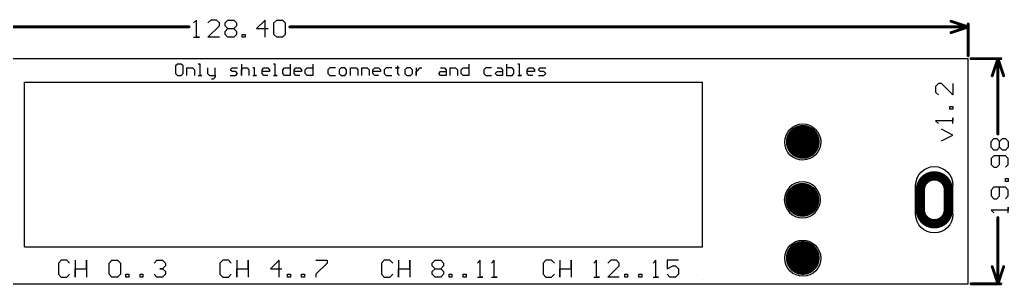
# Model space of a CAD drawing. Header units: millimetres. Extents: x 34 to 166, y 52 to 76.
# Drawn here: x 78.3 to 165.9, y 52.2 to 75.7 of the extents above; entities that cross this region are included whole.
import ezdxf

# ---------------------------------------------------------------- set-up
doc = ezdxf.new("R2010")
doc.units = ezdxf.units.MM
for name, color, linetype in [('Mechanical1', 6, 'Continuous'), ('PadHoleLayer', 156, 'Continuous'), ('TopOverlay', 2, 'Continuous')]:
    doc.layers.add(name, color=color, linetype=linetype)

msp = doc.modelspace()

# ---------------------------------------------------------------- linework, layer by layer
at = {"layer": 'Mechanical1'}
for p, q in [((93.94724162, 75.70935328), (93.6933229, 75.45543456)), ((93.94724162, 74.18584604), (93.94724162, 75.70935328)), ((95.21683014, 75.70935328), (94.96291142, 75.45543456)), ((95.72466503999999, 75.70935328), (95.21683014, 75.70935328)), ((95.97858375999999, 75.45543456), (95.72466503999999, 75.70935328)), ((95.97858375999999, 75.20151838), (95.97858375999999, 75.45543456)), ((96.48641866, 75.45543456), (96.74033738, 75.70935328)), ((96.48641866, 75.20151838), (96.48641866, 75.45543456)), ((96.74033738, 75.70935328), (97.24817227999999, 75.70935328)), ((97.24817227999999, 75.70935328), (97.502091, 75.45543456)), ((97.502091, 75.45543456), (97.502091, 75.20151838)), ((100.04126804, 75.70935328), (99.27951442, 74.94759966)), ((100.04126804, 74.18584604), (100.04126804, 75.70935328)), ((100.80302166, 75.45543456), (101.05694038, 75.70935328)), ((100.80302166, 74.43976476), (100.80302166, 75.45543456)), ((101.05694038, 75.70935328), (101.56477528, 75.70935328)), ((101.56477528, 75.70935328), (101.818694, 75.45543456)), ((101.818694, 75.45543456), (101.818694, 74.43976476)), ((94.96291142, 74.18584604), (95.97858375999999, 75.20151838)), ((96.74033738, 74.94759966), (96.48641866, 75.20151838)), ((96.48641866, 74.69368094), (96.74033738, 74.94759966)), ((96.48641866, 74.43976476), (96.48641866, 74.69368094)), ((96.74033738, 74.94759966), (97.24817227999999, 74.94759966)), ((97.502091, 75.20151838), (97.24817227999999, 74.94759966)), ((97.24817227999999, 74.94759966), (97.502091, 74.69368094)), ((97.502091, 74.69368094), (97.502091, 74.43976476)), ((99.27951442, 74.94759966), (100.29518676, 74.94759966)), ((93.6933229, 74.18584604), (94.20115779999999, 74.18584604)), ((94.20115779999999, 74.18584604), (93.94724162, 74.18584604)), ((95.97858375999999, 74.18584604), (94.96291142, 74.18584604)), ((96.74033738, 74.18584604), (96.48641866, 74.43976476)), ((97.24817227999999, 74.18584604), (96.74033738, 74.18584604)), ((97.502091, 74.43976476), (97.24817227999999, 74.18584604)), ((98.0099259, 74.18584604), (98.0099259, 74.43976476)), ((98.0099259, 74.43976476), (98.26384462, 74.43976476)), ((98.26384462, 74.18584604), (98.0099259, 74.18584604)), ((98.26384462, 74.43976476), (98.26384462, 74.18584604)), ((101.05694038, 74.18584604), (100.80302166, 74.43976476)), ((101.56477528, 74.18584604), (101.05694038, 74.18584604)), ((101.818694, 74.43976476), (101.56477528, 74.18584604)), ((164.39064658, 64.9390497), (164.6445653, 65.19296842)), ((164.39064658, 64.43121479999999), (164.39064658, 64.9390497)), ((164.6445653, 65.19296842), (164.89848148, 65.19296842)), ((164.89848148, 65.19296842), (165.1524002, 64.9390497)), ((165.1524002, 64.9390497), (165.40631892, 65.19296842)), ((165.1524002, 64.43121479999999), (165.1524002, 64.9390497)), ((165.40631892, 65.19296842), (165.6602351, 65.19296842)), ((165.6602351, 65.19296842), (165.91415382, 64.9390497)), ((165.91415382, 64.9390497), (165.91415382, 64.43121479999999)), ((164.6445653, 64.17729607999999), (164.39064658, 64.43121479999999)), ((164.89848148, 64.17729607999999), (164.6445653, 64.17729607999999)), ((165.1524002, 64.43121479999999), (164.89848148, 64.17729607999999)), ((165.40631892, 64.17729607999999), (165.1524002, 64.43121479999999)), ((165.6602351, 64.17729607999999), (165.40631892, 64.17729607999999)), ((165.91415382, 64.43121479999999), (165.6602351, 64.17729607999999)), ((164.6445653, 63.66946118), (164.39064658, 63.41554246)), ((164.39064658, 63.41554246), (164.39064658, 62.90770756)), ((165.6602351, 63.66946118), (164.6445653, 63.66946118)), ((165.1524002, 62.90770756), (165.1524002, 63.66946118)), ((165.91415382, 63.41554246), (165.6602351, 63.66946118)), ((165.91415382, 62.90770756), (165.91415382, 63.41554246)), ((164.39064658, 62.90770756), (164.6445653, 62.65378884)), ((164.6445653, 62.65378884), (164.89848148, 62.65378884)), ((164.89848148, 62.65378884), (165.1524002, 62.90770756)), ((165.6602351, 62.65378884), (165.91415382, 62.90770756)), ((165.6602351, 61.38420032), (165.6602351, 61.63811904)), ((165.6602351, 61.63811904), (165.91415382, 61.63811904)), ((165.91415382, 61.38420032), (165.6602351, 61.38420032)), ((165.91415382, 61.63811904), (165.91415382, 61.38420032)), ((164.6445653, 60.87636542), (164.39064658, 60.6224467)), ((164.39064658, 60.6224467), (164.39064658, 60.1146118)), ((165.6602351, 60.87636542), (164.6445653, 60.87636542)), ((165.1524002, 60.1146118), (165.1524002, 60.87636542)), ((165.91415382, 60.6224467), (165.6602351, 60.87636542)), ((165.91415382, 60.1146118), (165.91415382, 60.6224467)), ((164.39064658, 60.1146118), (164.6445653, 59.86069308)), ((164.6445653, 59.86069308), (164.89848148, 59.86069308)), ((164.89848148, 59.86069308), (165.1524002, 60.1146118)), ((165.6602351, 59.86069308), (165.91415382, 60.1146118)), ((165.91415382, 58.84502328), (164.39064658, 58.84502328)), ((164.39064658, 58.84502328), (164.6445653, 58.59110456)), ((165.91415382, 58.59110456), (165.91415382, 59.09893946)), ((165.91415382, 59.09893946), (165.91415382, 58.84502328))]:
    msp.add_line(p, q, dxfattribs=at)
at = {"layer": 'Mechanical1', "const_width": 0.254}
for points in [[(160.83839816, 75.60799965999999), (162.36239816, 75.09999966)], [(162.36239816, 72.54244064), (162.36239816, 75.35399966)], [(33.96241874, 75.09999966), (93.2869229, 75.09999966)], [(102.225094, 75.09999966), (162.36239816, 75.09999966)], [(160.83839816, 74.59199966), (162.36239816, 75.09999966)], [(162.61639816, 72.28844063999999), (165.2540002, 72.28844063999999)], [(164.4920002, 70.76444063999999), (165.0000002, 72.28844063999999)], [(165.0000002, 65.59936841999999), (165.0000002, 72.28844063999999)], [(165.0000002, 72.28844063999999), (165.5080002, 70.76444063999999)], [(165.0000002, 52.30843488), (165.0000002, 58.18470456)], [(164.4920002, 53.83243487999999), (165.0000002, 52.30843488)], [(165.0000002, 52.30843488), (165.5080002, 53.83243487999999)], [(162.61639816, 52.30843488), (165.2540002, 52.30843488)]]:
    msp.add_lwpolyline(points, dxfattribs=at)
at = {"layer": 'Mechanical1', "const_width": 0.127}
for points in [[(160.77489816, 75.60799965999999, 1), (160.90189816, 75.60799965999999, 1)], [(162.29889816, 75.35399966, 1), (162.42589816, 75.35399966, 1)], [(93.22342289999999, 75.09999966, 1), (93.3504229, 75.09999966, 1)], [(102.161594, 75.09999966, 1), (102.288594, 75.09999966, 1)], [(160.77489816, 74.59199966, 1), (160.90189816, 74.59199966, 1)], [(162.29889816, 75.09999966, 1), (162.42589816, 75.09999966, 1)], [(162.29889816, 75.09999966, 1), (162.42589816, 75.09999966, 1)], [(162.29889816, 75.09999966, 1), (162.42589816, 75.09999966, 1)], [(162.29889816, 72.54244064, 1), (162.42589816, 72.54244064, 1)], [(162.55289816, 72.28844063999999, 1), (162.67989816, 72.28844063999999, 1)], [(164.9365002, 72.28844063999999, 1), (165.0635002, 72.28844063999999, 1)], [(164.9365002, 72.28844063999999, 1), (165.0635002, 72.28844063999999, 1)], [(164.9365002, 72.28844063999999, 1), (165.0635002, 72.28844063999999, 1)], [(165.1905002, 72.28844063999999, 1), (165.3175002, 72.28844063999999, 1)], [(164.4285002, 70.76444063999999, 1), (164.5555002, 70.76444063999999, 1)], [(165.4445002, 70.76444063999999, 1), (165.5715002, 70.76444063999999, 1)], [(164.9365002, 65.59936841999999, 1), (165.0635002, 65.59936841999999, 1)], [(164.9365002, 58.18470456, 1), (165.0635002, 58.18470456, 1)], [(164.4285002, 53.83243487999999, 1), (164.5555002, 53.83243487999999, 1)], [(165.4445002, 53.83243487999999, 1), (165.5715002, 53.83243487999999, 1)], [(162.55289816, 52.30843488, 1), (162.67989816, 52.30843488, 1)], [(164.9365002, 52.30843488, 1), (165.0635002, 52.30843488, 1)], [(164.9365002, 52.30843488, 1), (165.0635002, 52.30843488, 1)], [(164.9365002, 52.30843488, 1), (165.0635002, 52.30843488, 1)], [(165.1905002, 52.30843488, 1), (165.3175002, 52.30843488, 1)]]:
    msp.add_lwpolyline(points, format="xyb", close=True, dxfattribs=at)
at = {"layer": 'Mechanical1'}
for points in [[(33.96241874, 72.28844063999999), (162.36239816, 72.28844063999999)], [(162.36239816, 52.31403304), (162.36239816, 72.28844063999999)], [(78.699995, 70.19999675999999), (78.70000008, 70.20000184)], [(78.699995, 55.59999294), (78.699995, 70.19999675999999)], [(78.70000008, 70.20000184), (138.79998656, 70.20000184)], [(138.79998656, 70.20000184), (138.79999164, 70.19999675999999)], [(138.79999164, 55.60000056), (138.79999164, 70.19999675999999)], [(157.70718776, 58.47080508), (157.70718776, 61.06160508)], [(161.00679508, 58.47080508), (161.00679508, 61.06160508)], [(78.699995, 55.59999294), (78.70000008, 55.59998786)], [(78.70000008, 55.59998786), (138.79997894, 55.59998786)], [(138.79997132, 52.70000128), (138.79998402, 52.70001397999999)], [(33.9624035, 52.30843488), (162.36239816, 52.30843488)], [(162.36239816, 52.30843488), (162.36239816, 52.31403304)]]:
    msp.add_lwpolyline(points, dxfattribs=at)
for points in [[(162.36239816, 72.28844063999999, 1), (162.36239816, 72.28844063999999, 1)], [(162.36239816, 72.28844063999999, 1), (162.36239816, 72.28844063999999, 1)], [(78.699995, 70.19999675999999, 1), (78.699995, 70.19999675999999, 1)], [(78.699995, 70.19999675999999, 1), (78.699995, 70.19999675999999, 1)], [(78.70000008, 70.20000184, 1), (78.70000008, 70.20000184, 1)], [(78.70000008, 70.20000184, 1), (78.70000008, 70.20000184, 1)], [(138.79998656, 70.20000184, 1), (138.79998656, 70.20000184, 1)], [(138.79998656, 70.20000184, 1), (138.79998656, 70.20000184, 1)], [(138.79999164, 70.19999675999999, 1), (138.79999164, 70.19999675999999, 1)], [(138.79999164, 70.19999675999999, 1), (138.79999164, 70.19999675999999, 1)], [(146.12610094, 64.57650534, 1), (146.12610094, 64.57650534, 1)], [(146.13226298, 64.54712516, 1), (146.13226298, 64.54712516, 1)], [(149.26238118, 59.7584276, 1), (146.0623825, 59.7584276, 1)], [(157.70718776, 61.06160508, 1), (157.70718776, 61.06160508, 1)], [(157.70718776, 61.06160508, 1), (157.70718776, 61.06160508, 1)], [(161.00679508, 61.06160508, 1), (161.00679508, 61.06160508, 1)], [(161.00679508, 61.06160508, 1), (161.00679508, 61.06160508, 1)], [(146.0623825, 59.7584276, 1), (146.0623825, 59.7584276, 1)], [(149.26238118, 59.7584276, 1), (149.26238118, 59.7584276, 1)], [(157.70718776, 58.47080508, 1), (157.70718776, 58.47080508, 1)], [(157.70718776, 58.47080508, 1), (157.70718776, 58.47080508, 1)], [(161.00679508, 58.47080508, 1), (161.00679508, 58.47080508, 1)], [(161.00679508, 58.47080508, 1), (161.00679508, 58.47080508, 1)], [(78.699995, 55.59999294, 1), (78.699995, 55.59999294, 1)], [(78.699995, 55.59999294, 1), (78.699995, 55.59999294, 1)], [(78.70000008, 55.59998786, 1), (78.70000008, 55.59998786, 1)], [(78.70000008, 55.59998786, 1), (78.70000008, 55.59998786, 1)], [(138.79997894, 55.59998786, 1), (138.79997894, 55.59998786, 1)], [(138.79999164, 55.60000056, 1), (138.79999164, 55.60000056, 1)], [(146.12610094, 54.26410534, 1), (146.12610094, 54.26410534, 1)], [(146.13226298, 54.23472516, 1), (146.13226298, 54.23472516, 1)], [(138.79997132, 52.70000128, 1), (138.79997132, 52.70000128, 1)], [(138.79998402, 52.70001397999999, 1), (138.79998402, 52.70001397999999, 1)], [(162.36239816, 52.31403304, 1), (162.36239816, 52.31403304, 1)], [(162.36239816, 52.31403304, 1), (162.36239816, 52.31403304, 1)], [(162.36239816, 52.30843488, 1), (162.36239816, 52.30843488, 1)], [(162.36239816, 52.30843488, 1), (162.36239816, 52.30843488, 1)]]:
    msp.add_lwpolyline(points, format="xyb", close=True, dxfattribs=at)
for points in [[(146.12610094, 64.57650534, -213.1920346618038), (146.13226298, 64.54712516)], [(157.70718776, 61.06160508, -0.9999999999999999), (161.00679508, 61.06160508)], [(161.00679508, 58.47080508, -0.9999999999999999), (157.70718776, 58.47080508)], [(146.12610094, 54.26410534, -213.1920346618038), (146.13226298, 54.23472516)]]:
    msp.add_lwpolyline(points, format="xyb", dxfattribs=at)
at = {"layer": 'PadHoleLayer'}
for points, const_width in [([(146.95000074, 64.89999974, 1), (148.44999774, 64.89999974, 1)], 1.49999954), ([(158.1248933, 58.87093635999999), (158.1248933, 60.64593916, -1), (160.5998947, 60.64593916), (160.5998947, 58.87093635999999, -1)], 0.8249996199999999), ([(146.91238334, 59.7584276, 1), (148.41238034, 59.7584276, 1)], 1.49999954), ([(146.95000074, 54.60000002, 1), (148.44999774, 54.60000002, 1)], 1.49999954)]:
    msp.add_lwpolyline(points, format="xyb", close=True, dxfattribs=dict(at, const_width=const_width))
at = {"layer": 'TopOverlay'}
for p, q in [((92.26661505999999, 71.7996786), (92.10000122, 71.63306476)), ((92.10000122, 71.63306476), (92.10000122, 70.96661447999999)), ((92.59984019999999, 71.7996786), (92.26661505999999, 71.7996786)), ((92.76645149999999, 71.63306476), (92.59984019999999, 71.7996786)), ((92.76645149999999, 70.96661447999999), (92.76645149999999, 71.63306476)), ((93.09967918, 70.80000064), (93.09967918, 71.46645092)), ((93.09967918, 71.46645092), (93.59951815999999, 71.46645092)), ((93.59951815999999, 71.46645092), (93.76612945999999, 71.29983962)), ((93.76612945999999, 71.29983962), (93.76612945999999, 70.80000064)), ((94.26597097999999, 71.7996786), (94.09935714, 71.7996786)), ((94.26597097999999, 70.80000064), (94.26597097999999, 71.7996786)), ((94.93242126, 71.46645092), (94.93242126, 70.96661447999999)), ((95.59887153999999, 70.80000064), (95.59887153999999, 71.46645092)), ((96.93177718, 71.29983962), (97.09839102, 71.46645092)), ((97.09839102, 71.13322577999999), (96.93177718, 71.29983962)), ((97.09839102, 71.46645092), (97.59822745999999, 71.46645092)), ((97.43161615999999, 71.13322577999999), (97.09839102, 71.13322577999999)), ((97.59822745999999, 70.96661447999999), (97.43161615999999, 71.13322577999999)), ((97.93145514, 71.7996786), (97.93145514, 70.80000064)), ((97.93145514, 71.29983962), (98.09806898, 71.46645092)), ((97.93145514, 70.80000064), (97.93145514, 71.29983962)), ((98.09806898, 71.46645092), (98.43129411999999, 71.46645092)), ((98.43129411999999, 71.46645092), (98.59790541999999, 71.29983962)), ((98.59790541999999, 71.29983962), (98.59790541999999, 70.80000064)), ((99.09774694, 71.46645092), (98.9311331, 71.46645092)), ((99.09774694, 70.80000064), (99.09774694, 71.46645092)), ((99.76419722, 71.29983962), (99.93081106, 71.46645092)), ((99.76419722, 70.96661447999999), (99.76419722, 71.29983962)), ((100.4306475, 71.13322577999999), (99.76419722, 71.13322577999999)), ((99.93081106, 71.46645092), (100.2640362, 71.46645092)), ((100.2640362, 71.46645092), (100.4306475, 71.29983962)), ((100.4306475, 71.29983962), (100.4306475, 71.13322577999999)), ((100.93048902, 71.7996786), (100.76387518, 71.7996786)), ((100.93048902, 70.80000064), (100.93048902, 71.7996786)), ((101.5969393, 71.29983962), (101.76355314, 71.46645092)), ((101.5969393, 70.96661447999999), (101.5969393, 71.29983962)), ((101.76355314, 71.46645092), (102.26338958, 71.46645092)), ((102.26338958, 71.7996786), (102.26338958, 70.80000064)), ((102.59661726, 71.29983962), (102.7632311, 71.46645092)), ((102.59661726, 70.96661447999999), (102.59661726, 71.29983962)), ((103.26306754, 71.13322577999999), (102.59661726, 71.13322577999999)), ((102.7632311, 71.46645092), (103.09645624, 71.46645092)), ((103.09645624, 71.46645092), (103.26306754, 71.29983962)), ((103.26306754, 71.29983962), (103.26306754, 71.13322577999999)), ((103.59629522, 71.29983962), (103.76290906, 71.46645092)), ((103.59629522, 70.96661447999999), (103.59629522, 71.29983962)), ((103.76290906, 71.46645092), (104.2627455, 71.46645092)), ((104.2627455, 71.7996786), (104.2627455, 70.80000064)), ((105.76226498, 71.46645092), (105.59565114, 71.29983962)), ((105.59565114, 71.29983962), (105.59565114, 70.96661447999999)), ((106.26210142, 71.46645092), (105.76226498, 71.46645092)), ((106.76194294, 71.46645092), (106.5953291, 71.29983962)), ((106.5953291, 71.29983962), (106.5953291, 70.96661447999999)), ((107.09516808, 71.46645092), (106.76194294, 71.46645092)), ((107.26177938, 71.29983962), (107.09516808, 71.46645092)), ((107.26177938, 70.96661447999999), (107.26177938, 71.29983962)), ((107.59500706, 70.80000064), (107.59500706, 71.46645092)), ((107.59500706, 71.46645092), (108.09484604, 71.46645092)), ((108.09484604, 71.46645092), (108.26145734, 71.29983962)), ((108.26145734, 71.29983962), (108.26145734, 70.80000064)), ((108.59468502, 70.80000064), (108.59468502, 71.46645092)), ((108.59468502, 71.46645092), (109.094524, 71.46645092)), ((109.094524, 71.46645092), (109.2611353, 71.29983962)), ((109.2611353, 71.29983962), (109.2611353, 70.80000064)), ((109.59436298, 71.29983962), (109.76097682, 71.46645092)), ((109.59436298, 70.96661447999999), (109.59436298, 71.29983962)), ((110.26081326, 71.13322577999999), (109.59436298, 71.13322577999999)), ((109.76097682, 71.46645092), (110.09420196, 71.46645092)), ((110.09420196, 71.46645092), (110.26081326, 71.29983962)), ((110.26081326, 71.29983962), (110.26081326, 71.13322577999999)), ((110.76065478, 71.46645092), (110.59404094, 71.29983962)), ((110.59404094, 71.29983962), (110.59404094, 70.96661447999999)), ((111.26049122, 71.46645092), (110.76065478, 71.46645092)), ((111.76033274, 71.46645092), (111.5937189, 71.46645092)), ((111.5937189, 71.46645092), (111.92694404, 71.46645092)), ((111.76033274, 71.63306476), (111.76033274, 71.46645092)), ((111.92694404, 71.46645092), (111.76033274, 71.46645092)), ((111.76033274, 71.46645092), (111.76033274, 70.96661447999999)), ((112.59339686, 71.46645092), (112.42678302, 71.29983962)), ((112.42678302, 71.29983962), (112.42678302, 70.96661447999999)), ((112.926622, 71.46645092), (112.59339686, 71.46645092)), ((113.0932333, 71.29983962), (112.926622, 71.46645092)), ((113.0932333, 70.96661447999999), (113.0932333, 71.29983962)), ((113.42646098, 71.46645092), (113.42646098, 70.80000064)), ((113.42646098, 71.13322577999999), (113.59307482, 71.29983962)), ((113.42646098, 70.80000064), (113.42646098, 71.13322577999999)), ((113.59307482, 71.29983962), (113.75968612, 71.46645092)), ((113.75968612, 71.46645092), (113.92629996, 71.46645092)), ((115.4258169, 70.96661447999999), (115.59243074, 71.13322577999999)), ((115.59243074, 71.46645092), (115.92565588, 71.46645092)), ((115.59243074, 71.13322577999999), (116.09226718, 71.13322577999999)), ((115.92565588, 71.46645092), (116.09226718, 71.29983962)), ((116.09226718, 71.29983962), (116.09226718, 70.80000064)), ((116.42549486, 70.80000064), (116.42549486, 71.46645092)), ((116.42549486, 71.46645092), (116.92533384, 71.46645092)), ((116.92533384, 71.46645092), (117.09194514, 71.29983962)), ((117.09194514, 71.29983962), (117.09194514, 70.80000064)), ((117.42517282, 71.29983962), (117.59178666, 71.46645092)), ((117.42517282, 70.96661447999999), (117.42517282, 71.29983962)), ((117.59178666, 71.46645092), (118.0916231, 71.46645092)), ((118.0916231, 71.7996786), (118.0916231, 70.80000064)), ((119.59114258, 71.46645092), (119.42452874, 71.29983962)), ((119.42452874, 71.29983962), (119.42452874, 70.96661447999999)), ((120.09097902, 71.46645092), (119.59114258, 71.46645092)), ((120.4242067, 70.96661447999999), (120.59082054, 71.13322577999999)), ((120.59082054, 71.46645092), (120.92404568, 71.46645092)), ((120.59082054, 71.13322577999999), (121.09065698, 71.13322577999999)), ((120.92404568, 71.46645092), (121.09065698, 71.29983962)), ((121.09065698, 71.29983962), (121.09065698, 70.80000064)), ((121.42388466, 71.7996786), (121.42388466, 70.80000064)), ((121.92372364, 71.46645092), (121.42388466, 71.46645092)), ((122.09033494, 71.29983962), (121.92372364, 71.46645092)), ((122.09033494, 71.13322577999999), (122.09033494, 71.29983962)), ((122.09033494, 70.96661447999999), (122.09033494, 71.13322577999999)), ((122.59017646, 71.7996786), (122.42356262, 71.7996786)), ((122.59017646, 70.80000064), (122.59017646, 71.7996786)), ((123.25662674, 71.29983962), (123.42324058, 71.46645092)), ((123.25662674, 70.96661447999999), (123.25662674, 71.29983962)), ((123.92307702, 71.13322577999999), (123.25662674, 71.13322577999999)), ((123.42324058, 71.46645092), (123.75646572, 71.46645092)), ((123.75646572, 71.46645092), (123.92307702, 71.29983962)), ((123.92307702, 71.29983962), (123.92307702, 71.13322577999999)), ((124.2563047, 71.29983962), (124.42291854, 71.46645092)), ((124.42291854, 71.13322577999999), (124.2563047, 71.29983962)), ((124.42291854, 71.46645092), (124.92275498, 71.46645092)), ((124.75614368, 71.13322577999999), (124.42291854, 71.13322577999999)), ((124.92275498, 70.96661447999999), (124.75614368, 71.13322577999999)), ((92.10000122, 70.96661447999999), (92.26661505999999, 70.80000064)), ((92.26661505999999, 70.80000064), (92.59984019999999, 70.80000064)), ((92.59984019999999, 70.80000064), (92.76645149999999, 70.96661447999999)), ((94.09935714, 70.80000064), (94.43258227999999, 70.80000064)), ((94.43258227999999, 70.80000064), (94.26597097999999, 70.80000064)), ((94.93242126, 70.96661447999999), (95.0990351, 70.80000064)), ((95.0990351, 70.80000064), (95.59887153999999, 70.80000064)), ((95.43226023999999, 70.4667755), (95.2656464, 70.4667755)), ((95.59887153999999, 70.6333868), (95.43226023999999, 70.4667755)), ((95.59887153999999, 70.80000064), (95.59887153999999, 70.6333868)), ((96.93177718, 70.80000064), (97.43161615999999, 70.80000064)), ((97.43161615999999, 70.80000064), (97.59822745999999, 70.96661447999999)), ((98.9311331, 70.80000064), (99.26435823999999, 70.80000064)), ((99.26435823999999, 70.80000064), (99.09774694, 70.80000064)), ((99.93081106, 70.80000064), (99.76419722, 70.96661447999999)), ((100.2640362, 70.80000064), (99.93081106, 70.80000064)), ((100.76387518, 70.80000064), (101.09710032, 70.80000064)), ((101.09710032, 70.80000064), (100.93048902, 70.80000064)), ((101.76355314, 70.80000064), (101.5969393, 70.96661447999999)), ((102.26338958, 70.80000064), (101.76355314, 70.80000064)), ((102.7632311, 70.80000064), (102.59661726, 70.96661447999999)), ((103.09645624, 70.80000064), (102.7632311, 70.80000064)), ((103.76290906, 70.80000064), (103.59629522, 70.96661447999999)), ((104.2627455, 70.80000064), (103.76290906, 70.80000064)), ((105.59565114, 70.96661447999999), (105.76226498, 70.80000064)), ((105.76226498, 70.80000064), (106.26210142, 70.80000064)), ((106.5953291, 70.96661447999999), (106.76194294, 70.80000064)), ((106.76194294, 70.80000064), (107.09516808, 70.80000064)), ((107.09516808, 70.80000064), (107.26177938, 70.96661447999999)), ((109.76097682, 70.80000064), (109.59436298, 70.96661447999999)), ((110.09420196, 70.80000064), (109.76097682, 70.80000064)), ((110.59404094, 70.96661447999999), (110.76065478, 70.80000064)), ((110.76065478, 70.80000064), (111.26049122, 70.80000064)), ((111.76033274, 70.96661447999999), (111.92694404, 70.80000064)), ((112.42678302, 70.96661447999999), (112.59339686, 70.80000064)), ((112.59339686, 70.80000064), (112.926622, 70.80000064)), ((112.926622, 70.80000064), (113.0932333, 70.96661447999999)), ((115.59243074, 70.80000064), (115.4258169, 70.96661447999999)), ((116.09226718, 70.80000064), (115.59243074, 70.80000064)), ((117.59178666, 70.80000064), (117.42517282, 70.96661447999999)), ((118.0916231, 70.80000064), (117.59178666, 70.80000064)), ((119.42452874, 70.96661447999999), (119.59114258, 70.80000064)), ((119.59114258, 70.80000064), (120.09097902, 70.80000064)), ((120.59082054, 70.80000064), (120.4242067, 70.96661447999999)), ((121.09065698, 70.80000064), (120.59082054, 70.80000064)), ((121.42388466, 70.80000064), (121.92372364, 70.80000064)), ((121.92372364, 70.80000064), (122.09033494, 70.96661447999999)), ((122.42356262, 70.80000064), (122.75678776, 70.80000064)), ((122.75678776, 70.80000064), (122.59017646, 70.80000064)), ((123.42324058, 70.80000064), (123.25662674, 70.96661447999999)), ((123.75646572, 70.80000064), (123.42324058, 70.80000064)), ((124.2563047, 70.80000064), (124.75614368, 70.80000064)), ((124.75614368, 70.80000064), (124.92275498, 70.96661447999999)), ((159.73041206, 70.07835616), (159.47649334, 69.82443744)), ((159.47649334, 69.82443744), (159.47649334, 69.31660253999999)), ((159.47649334, 69.31660253999999), (159.73041206, 69.06268381999999)), ((159.98432824, 70.07835616), (159.73041206, 70.07835616)), ((161.00000058, 69.06268381999999), (159.98432824, 70.07835616)), ((161.00000058, 70.07835616), (161.00000058, 69.06268381999999)), ((160.74608186, 67.79309529999999), (160.74608186, 68.04701401999999)), ((160.74608186, 68.04701401999999), (161.00000058, 68.04701401999999)), ((161.00000058, 67.79309529999999), (160.74608186, 67.79309529999999)), ((161.00000058, 68.04701401999999), (161.00000058, 67.79309529999999)), ((161.00000058, 66.77742549999999), (159.47649334, 66.77742549999999)), ((159.47649334, 66.77742549999999), (159.73041206, 66.52350677999999)), ((161.00000058, 66.52350677999999), (161.00000058, 67.03134168)), ((161.00000058, 67.03134168), (161.00000058, 66.77742549999999)), ((161.00000058, 65.50783444), (159.98432824, 66.01567188)), ((159.98432824, 64.99999953999999), (161.00000058, 65.50783444)), ((81.94991738, 54.39951528), (81.69999915999999, 54.14959706)), ((82.44975636, 54.39951528), (81.94991738, 54.39951528)), ((82.69967457999999, 54.14959706), (82.44975636, 54.39951528)), ((83.19951356, 54.39951528), (83.19951356, 52.90000088)), ((84.19918897999999, 53.64975808), (84.19918897999999, 54.39951528)), ((84.19918897999999, 54.39951528), (84.19918897999999, 52.90000088)), ((86.19854235999999, 54.14959706), (86.44846057999999, 54.39951528)), ((86.44846057999999, 54.39951528), (86.94829956, 54.39951528)), ((86.94829956, 54.39951528), (87.19821778, 54.14959706)), ((90.19724912, 54.14959706), (90.44716734, 54.39951528)), ((90.44716734, 54.39951528), (90.94700632, 54.39951528)), ((90.94700632, 54.39951528), (91.19692454, 54.14959706)), ((96.27491031999999, 54.39951528), (96.02499209999999, 54.14959706)), ((96.7747493, 54.39951528), (96.27491031999999, 54.39951528)), ((97.02466752, 54.14959706), (96.7747493, 54.39951528)), ((97.5245065, 54.39951528), (97.5245065, 52.90000088)), ((98.52418191999999, 53.64975808), (98.52418191999999, 54.39951528)), ((98.52418191999999, 54.39951528), (98.52418191999999, 52.90000088)), ((101.2732925, 54.39951528), (100.5235353, 53.64975808)), ((101.2732925, 52.90000088), (101.2732925, 54.39951528)), ((104.52224206, 54.39951528), (105.52191748, 54.39951528)), ((105.52191748, 54.39951528), (105.52191748, 54.14959706)), ((110.59990326, 54.39951528), (110.34998504, 54.14959706)), ((111.09974224, 54.39951528), (110.59990326, 54.39951528)), ((111.34966046, 54.14959706), (111.09974224, 54.39951528)), ((111.84949944, 54.39951528), (111.84949944, 52.90000088)), ((112.84917486, 53.64975808), (112.84917486, 54.39951528)), ((112.84917486, 54.39951528), (112.84917486, 52.90000088)), ((114.84852824, 54.14959706), (115.09844646, 54.39951528)), ((115.09844646, 54.39951528), (115.59828544, 54.39951528)), ((115.59828544, 54.39951528), (115.84820366, 54.14959706)), ((119.09715322, 54.39951528), (118.847235, 54.14959706)), ((119.09715322, 52.90000088), (119.09715322, 54.39951528)), ((120.3467494, 54.39951528), (120.09683118, 54.14959706)), ((120.3467494, 52.90000088), (120.3467494, 54.39951528)), ((124.9248962, 54.39951528), (124.67497798, 54.14959706)), ((125.42473518, 54.39951528), (124.9248962, 54.39951528)), ((125.6746534, 54.14959706), (125.42473518, 54.39951528)), ((126.17449238, 54.39951528), (126.17449238, 52.90000088)), ((127.1741678, 53.64975808), (127.1741678, 54.39951528)), ((127.1741678, 54.39951528), (127.1741678, 52.90000088)), ((129.4234394, 54.39951528), (129.17352118, 54.14959706)), ((129.4234394, 52.90000088), (129.4234394, 54.39951528)), ((130.67303558, 54.39951528), (130.42311736, 54.14959706)), ((131.17287456, 54.39951528), (130.67303558, 54.39951528)), ((131.42279278, 54.14959706), (131.17287456, 54.39951528)), ((134.67174234, 54.39951528), (134.42182412, 54.14959706)), ((134.67174234, 52.90000088), (134.67174234, 54.39951528)), ((136.67109572, 54.39951528), (135.6714203, 54.39951528)), ((135.6714203, 54.39951528), (135.6714203, 53.64975808)), ((81.69999915999999, 54.14959706), (81.69999915999999, 53.1499191)), ((83.19951356, 52.90000088), (83.19951356, 53.64975808)), ((83.19951356, 53.64975808), (84.19918897999999, 53.64975808)), ((86.19854235999999, 53.1499191), (86.19854235999999, 54.14959706)), ((87.19821778, 54.14959706), (87.19821778, 53.1499191)), ((90.94700632, 53.64975808), (90.6970881, 53.64975808)), ((90.6970881, 53.64975808), (90.94700632, 53.64975808)), ((91.19692454, 53.8996763), (90.94700632, 53.64975808)), ((90.94700632, 53.64975808), (91.19692454, 53.39983986)), ((91.19692454, 54.14959706), (91.19692454, 53.8996763)), ((96.02499209999999, 54.14959706), (96.02499209999999, 53.1499191)), ((97.5245065, 52.90000088), (97.5245065, 53.64975808)), ((97.5245065, 53.64975808), (98.52418191999999, 53.64975808)), ((100.5235353, 53.64975808), (101.52321072, 53.64975808)), ((105.52191748, 54.14959706), (104.52224206, 53.1499191)), ((110.34998504, 54.14959706), (110.34998504, 53.1499191)), ((111.84949944, 52.90000088), (111.84949944, 53.64975808)), ((111.84949944, 53.64975808), (112.84917486, 53.64975808)), ((114.84852824, 53.8996763), (114.84852824, 54.14959706)), ((115.09844646, 53.64975808), (114.84852824, 53.8996763)), ((114.84852824, 53.39983986), (115.09844646, 53.64975808)), ((115.09844646, 53.64975808), (115.59828544, 53.64975808)), ((115.84820366, 53.8996763), (115.59828544, 53.64975808)), ((115.59828544, 53.64975808), (115.84820366, 53.39983986)), ((115.84820366, 54.14959706), (115.84820366, 53.8996763)), ((124.67497798, 54.14959706), (124.67497798, 53.1499191)), ((126.17449238, 52.90000088), (126.17449238, 53.64975808)), ((126.17449238, 53.64975808), (127.1741678, 53.64975808)), ((130.42311736, 52.90000088), (131.42279278, 53.8996763)), ((131.42279278, 53.8996763), (131.42279278, 54.14959706)), ((135.6714203, 53.64975808), (136.17125928, 53.8996763)), ((136.17125928, 53.8996763), (136.4211775, 53.8996763)), ((136.4211775, 53.8996763), (136.67109572, 53.64975808)), ((136.67109572, 53.64975808), (136.67109572, 53.1499191)), ((81.69999915999999, 53.1499191), (81.94991738, 52.90000088)), ((81.94991738, 52.90000088), (82.44975636, 52.90000088)), ((82.44975636, 52.90000088), (82.69967457999999, 53.1499191)), ((86.44846057999999, 52.90000088), (86.19854235999999, 53.1499191)), ((86.94829956, 52.90000088), (86.44846057999999, 52.90000088)), ((87.19821778, 53.1499191), (86.94829956, 52.90000088)), ((87.69805676, 52.90000088), (87.69805676, 53.1499191)), ((87.69805676, 53.1499191), (87.94797498, 53.1499191)), ((87.94797498, 52.90000088), (87.69805676, 52.90000088)), ((87.94797498, 53.1499191), (87.94797498, 52.90000088)), ((88.94765294, 52.90000088), (88.94765294, 53.1499191)), ((88.94765294, 53.1499191), (89.19757116, 53.1499191)), ((89.19757116, 52.90000088), (88.94765294, 52.90000088)), ((89.19757116, 53.1499191), (89.19757116, 52.90000088)), ((90.44716734, 52.90000088), (90.19724912, 53.1499191)), ((90.94700632, 52.90000088), (90.44716734, 52.90000088)), ((91.19692454, 53.1499191), (90.94700632, 52.90000088)), ((91.19692454, 53.39983986), (91.19692454, 53.1499191)), ((96.02499209999999, 53.1499191), (96.27491031999999, 52.90000088)), ((96.27491031999999, 52.90000088), (96.7747493, 52.90000088)), ((96.7747493, 52.90000088), (97.02466752, 53.1499191)), ((102.0230497, 52.90000088), (102.0230497, 53.1499191)), ((102.0230497, 53.1499191), (102.27296792, 53.1499191)), ((102.27296792, 52.90000088), (102.0230497, 52.90000088)), ((102.27296792, 53.1499191), (102.27296792, 52.90000088)), ((103.27264588, 52.90000088), (103.27264588, 53.1499191)), ((103.27264588, 53.1499191), (103.5225641, 53.1499191)), ((103.5225641, 52.90000088), (103.27264588, 52.90000088)), ((103.5225641, 53.1499191), (103.5225641, 52.90000088)), ((104.52224206, 53.1499191), (104.52224206, 52.90000088)), ((110.34998504, 53.1499191), (110.59990326, 52.90000088)), ((110.59990326, 52.90000088), (111.09974224, 52.90000088)), ((111.09974224, 52.90000088), (111.34966046, 53.1499191)), ((114.84852824, 53.1499191), (114.84852824, 53.39983986)), ((115.09844646, 52.90000088), (114.84852824, 53.1499191)), ((115.59828544, 52.90000088), (115.09844646, 52.90000088)), ((115.84820366, 53.1499191), (115.59828544, 52.90000088)), ((115.84820366, 53.39983986), (115.84820366, 53.1499191)), ((116.34804264, 52.90000088), (116.34804264, 53.1499191)), ((116.34804264, 53.1499191), (116.59796086, 53.1499191)), ((116.59796086, 52.90000088), (116.34804264, 52.90000088)), ((116.59796086, 53.1499191), (116.59796086, 52.90000088)), ((117.59763882, 52.90000088), (117.59763882, 53.1499191)), ((117.59763882, 53.1499191), (117.84755704, 53.1499191)), ((117.84755704, 52.90000088), (117.59763882, 52.90000088)), ((117.84755704, 53.1499191), (117.84755704, 52.90000088)), ((118.847235, 52.90000088), (119.34707398, 52.90000088)), ((119.34707398, 52.90000088), (119.09715322, 52.90000088)), ((120.09683118, 52.90000088), (120.59667016, 52.90000088)), ((120.59667016, 52.90000088), (120.3467494, 52.90000088)), ((124.67497798, 53.1499191), (124.9248962, 52.90000088)), ((124.9248962, 52.90000088), (125.42473518, 52.90000088)), ((125.42473518, 52.90000088), (125.6746534, 53.1499191)), ((129.17352118, 52.90000088), (129.67336016, 52.90000088)), ((129.67336016, 52.90000088), (129.4234394, 52.90000088)), ((131.42279278, 52.90000088), (130.42311736, 52.90000088)), ((131.92263176, 52.90000088), (131.92263176, 53.1499191)), ((131.92263176, 53.1499191), (132.17254998, 53.1499191)), ((132.17254998, 52.90000088), (131.92263176, 52.90000088)), ((132.17254998, 53.1499191), (132.17254998, 52.90000088)), ((133.17222794, 52.90000088), (133.17222794, 53.1499191)), ((133.17222794, 53.1499191), (133.42214616, 53.1499191)), ((133.42214616, 52.90000088), (133.17222794, 52.90000088)), ((133.42214616, 53.1499191), (133.42214616, 52.90000088)), ((134.42182412, 52.90000088), (134.9216631, 52.90000088)), ((134.9216631, 52.90000088), (134.67174234, 52.90000088)), ((135.92133852, 52.90000088), (135.6714203, 53.1499191)), ((136.4211775, 52.90000088), (135.92133852, 52.90000088)), ((136.67109572, 53.1499191), (136.4211775, 52.90000088))]:
    msp.add_line(p, q, dxfattribs=at)

doc.saveas('drawing.dxf')
